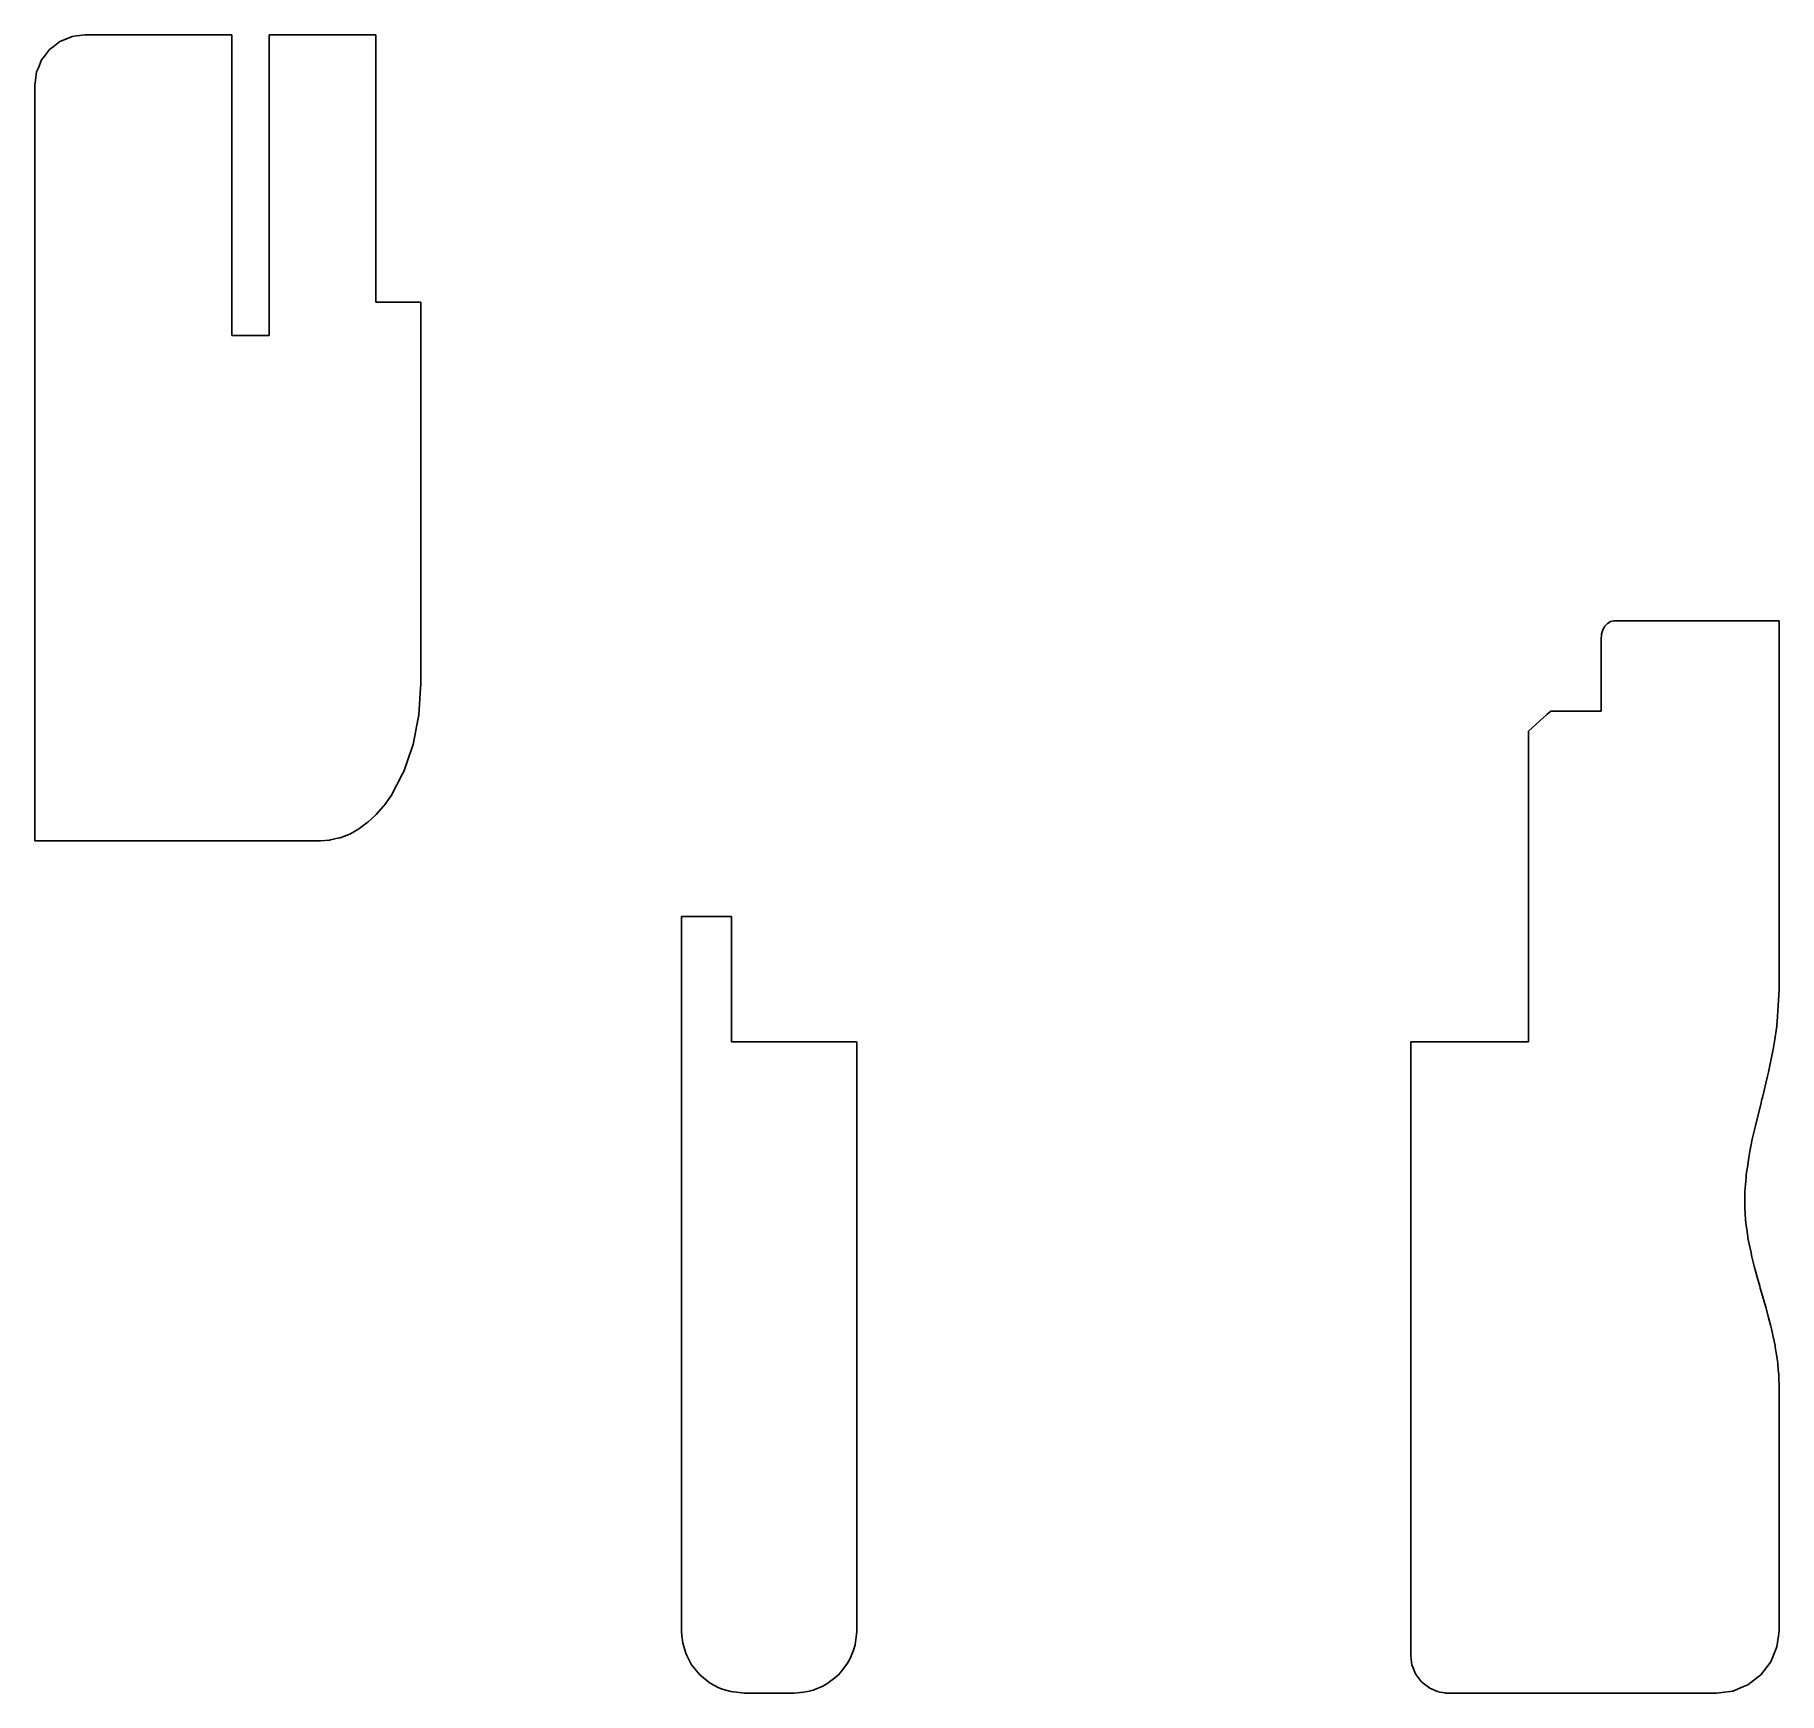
# Model space of a CAD drawing. Header units: metres. Extents: x 2.4 to 72, y -16 to 50.2.
import ezdxf

# ---------------------------------------------------------------- set-up
doc = ezdxf.new("R2010")
doc.units = ezdxf.units.M

msp = doc.modelspace()

# ---------------------------------------------------------------- linework, layer by layer
for p, q in [((3.569, 50.002), (3.882, 50.132)), ((3.882, 50.132), (4.064, 50.156)), ((4.064, 50.156), (4.4, 50.2)), ((4.4, 50.2), (9.612, 50.2)), ((9.612, 50.2), (10.151, 50.2)), ((10.151, 50.2), (10.254, 50.2)), ((10.254, 50.2), (10.254, 49.576)), ((11.746, 46.824), (11.746, 50.2)), ((11.746, 50.2), (11.782, 50.2)), ((11.782, 50.2), (11.821, 50.2)), ((11.821, 50.2), (12.203, 50.2)), ((12.203, 50.2), (16, 50.2)), ((16, 50.2), (16, 48.435)), ((2.779, 49.345), (2.986, 49.614)), ((2.986, 49.614), (3.131, 49.726)), ((3.131, 49.726), (3.4, 49.932)), ((3.4, 49.932), (3.569, 50.002)), ((10.254, 49.576), (10.254, 46.2)), ((2.468, 48.718), (2.538, 48.887)), ((2.538, 48.887), (2.668, 49.2)), ((2.668, 49.2), (2.779, 49.345)), ((2.4, 48.2), (2.424, 48.381)), ((2.4, 47.148), (2.4, 48.2)), ((2.424, 48.381), (2.468, 48.718)), ((16, 48.435), (16, 45.2)), ((2.4, 44.23), (2.4, 47.148)), ((11.746, 46.2), (11.746, 46.824)), ((10.254, 46.2), (10.254, 45.576)), ((11.746, 42.824), (11.746, 46.2)), ((10.254, 45.576), (10.254, 42.2)), ((16, 45.2), (16, 44.298)), ((2.4, 43.644), (2.4, 44.23)), ((16, 44.298), (16, 43.963)), ((16, 43.963), (16, 43.001)), ((16, 43.963), (16, 43.963)), ((2.4, 43.571), (2.4, 43.644)), ((2.4, 43.498), (2.4, 43.571)), ((2.4, 42.937), (2.4, 43.498)), ((2.4, 42.862), (2.4, 42.937)), ((2.4, 41.625), (2.4, 42.862)), ((11.746, 42.2), (11.746, 42.824)), ((16, 43.001), (16, 42.711)), ((16, 42.711), (16, 41.628)), ((10.254, 42.2), (10.254, 41.576)), ((11.746, 38.824), (11.746, 42.2)), ((2.4, 41.091), (2.4, 41.625)), ((2.4, 40.648), (2.4, 41.091)), ((10.254, 41.576), (10.254, 38.2)), ((16, 41.628), (16, 41.426)), ((16, 41.426), (16, 40.154)), ((2.4, 40.315), (2.4, 40.648)), ((2.4, 36.964), (2.4, 40.315)), ((16, 40.154), (16, 40.085)), ((16, 40.085), (16, 39.526)), ((16, 39.526), (17.074, 39.526)), ((17.074, 39.526), (17.8, 39.526)), ((17.8, 39.526), (17.8, 39.179)), ((17.8, 39.179), (17.8, 34.465)), ((11.746, 38.2), (11.746, 38.824)), ((10.254, 38.2), (10.276, 38.2)), ((10.276, 38.2), (10.297, 38.2)), ((10.297, 38.2), (10.35, 38.2)), ((10.35, 38.2), (10.396, 38.2)), ((10.396, 38.2), (10.47, 38.2)), ((10.47, 38.2), (10.536, 38.2)), ((10.536, 38.2), (10.625, 38.2)), ((10.625, 38.2), (10.707, 38.2)), ((10.707, 38.2), (10.806, 38.2)), ((10.806, 38.2), (10.897, 38.2)), ((10.897, 38.2), (11, 38.2)), ((11, 38.2), (11.095, 38.2)), ((11.095, 38.2), (11.194, 38.2)), ((11.194, 38.2), (11.286, 38.2)), ((11.286, 38.2), (11.375, 38.2)), ((11.375, 38.2), (11.457, 38.2)), ((11.457, 38.2), (11.53, 38.2)), ((11.53, 38.2), (11.596, 38.2)), ((11.596, 38.2), (11.65, 38.2)), ((11.65, 38.2), (11.695, 38.2)), ((11.695, 38.2), (11.724, 38.2)), ((11.724, 38.2), (11.746, 38.2)), ((2.4, 36.615), (2.4, 36.964)), ((2.4, 36.365), (2.4, 36.615)), ((2.4, 32.971), (2.4, 36.365)), ((17.8, 34.465), (17.8, 30.593)), ((2.4, 28.604), (2.4, 32.971)), ((17.8, 30.593), (17.8, 28.853)), ((2.4, 24.983), (2.4, 28.604)), ((17.8, 28.853), (17.8, 27.922)), ((17.8, 27.922), (17.8, 27.374)), ((17.8, 27.374), (17.8, 27.032)), ((17.8, 27.032), (17.8, 26.628)), ((17.8, 26.628), (17.8, 24.252)), ((65.02, 26.546), (64.967, 26.447)), ((65.046, 26.594), (65.02, 26.546)), ((65.109, 26.662), (65.046, 26.594)), ((65.15, 26.707), (65.109, 26.662)), ((65.218, 26.746), (65.15, 26.707)), ((65.271, 26.777), (65.218, 26.746)), ((65.333, 26.791), (65.271, 26.777)), ((65.4, 26.803), (65.333, 26.791)), ((69.04, 26.807), (65.4, 26.803)), ((72, 26.805), (69.04, 26.807)), ((72, 24.74), (72, 26.805)), ((64.914, 26.247), (64.9, 26.093)), ((64.9, 26.093), (64.9, 25.973)), ((64.9, 25.973), (64.9, 24.625)), ((64.917, 26.276), (64.914, 26.247)), ((64.955, 26.405), (64.917, 26.276)), ((64.967, 26.447), (64.955, 26.405)), ((2.4, 18.029), (2.4, 24.983)), ((64.9, 24.625), (64.9, 23.2)), ((72, 23.007), (72, 24.74)), ((17.792, 24.129), (17.723, 23.038)), ((17.8, 24.252), (17.792, 24.129)), ((17.723, 23.038), (17.7, 22.92)), ((62.736, 23.063), (62, 22.4)), ((62.888, 23.2), (62.736, 23.063)), ((63.836, 23.2), (62.888, 23.2)), ((64.126, 23.2), (63.836, 23.2)), ((64.9, 23.2), (64.126, 23.2)), ((72, 19.898), (72, 23.007)), ((17.7, 22.92), (17.496, 21.871)), ((62, 22.4), (62, 19.503)), ((17.458, 21.762), (17.126, 20.795)), ((17.496, 21.871), (17.458, 21.762)), ((17.075, 20.7), (16.628, 19.852)), ((17.126, 20.795), (17.075, 20.7)), ((16.599, 19.811), (16.338, 19.442)), ((16.628, 19.852), (16.599, 19.811)), ((62, 19.503), (62, 19.271)), ((72, 18.538), (72, 19.898)), ((15.988, 19.046), (15.686, 18.764)), ((16.022, 19.078), (15.988, 19.046)), ((16.306, 19.405), (16.022, 19.078)), ((16.338, 19.442), (16.306, 19.405)), ((62, 19.271), (62, 19.1)), ((62, 19.1), (62, 12.988)), ((14.541, 18.14), (14.192, 18.059)), ((14.58, 18.149), (14.541, 18.14)), ((14.923, 18.282), (14.58, 18.149)), ((14.961, 18.297), (14.923, 18.282)), ((15.293, 18.482), (14.961, 18.297)), ((15.331, 18.503), (15.293, 18.482)), ((15.65, 18.738), (15.331, 18.503)), ((15.686, 18.764), (15.65, 18.738)), ((72, 17.908), (72, 18.538)), ((12.645, 18.029), (2.4, 18.029)), ((13.8, 18.029), (12.645, 18.029)), ((14.152, 18.056), (13.8, 18.029)), ((14.192, 18.059), (14.152, 18.056)), ((72, 17.213), (72, 17.908)), ((72, 16.633), (72, 17.213)), ((72, 16.065), (72, 16.633)), ((72, 15.611), (72, 16.065)), ((72, 12.133), (72, 15.611)), ((28.2, 14.291), (28.2, 15)), ((28.2, 15), (28.301, 15)), ((28.301, 15), (30.2, 15)), ((30.2, 15), (30.2, 14.882)), ((30.2, 14.882), (30.2, 12.651)), ((28.2, 11.927), (28.2, 14.291)), ((30.2, 12.651), (30.2, 12.637)), ((30.2, 12.637), (30.2, 12.393)), ((62, 12.988), (62, 12.818)), ((62, 12.818), (62, 12.595)), ((62, 12.595), (62, 12.354)), ((28.2, 11.683), (28.2, 11.927)), ((30.2, 12.393), (30.2, 12.379)), ((30.2, 12.379), (30.2, 12.136)), ((30.2, 12.136), (30.2, 12.123)), ((30.2, 12.123), (30.2, 11.896)), ((30.2, 11.896), (30.2, 11.884)), ((30.2, 11.884), (30.2, 11.69)), ((62, 12.354), (62, 12.125)), ((62, 12.125), (62, 11.929)), ((62, 11.929), (62, 10)), ((71.919, 10.806), (71.998, 12.07)), ((71.998, 12.07), (72, 12.133)), ((72, 12.133), (72, 12.133)), ((28.2, 10.002), (28.2, 11.683)), ((30.2, 11.69), (30.2, 11.68)), ((30.2, 11.68), (30.2, 11.533)), ((30.2, 11.533), (30.2, 11.43)), ((30.2, 11.43), (30.2, 10)), ((71.814, 10.018), (71.908, 10.624)), ((71.908, 10.624), (71.914, 10.699)), ((71.914, 10.699), (71.919, 10.806)), ((28.2, 7.861), (28.2, 10.002)), ((30.2, 10), (31.026, 10)), ((31.026, 10), (35.2, 10)), ((35.2, 10), (35.2, 9.341)), ((60.886, 10), (57.3, 10)), ((57.3, 10), (57.3, 8.866)), ((62, 10), (60.886, 10)), ((71.763, 9.693), (71.814, 10.018)), ((35.2, 9.341), (35.2, 5.462)), ((71.581, 8.796), (71.751, 9.645)), ((71.751, 9.645), (71.763, 9.693)), ((57.3, 8.866), (57.3, 8.102)), ((71.338, 7.782), (71.535, 8.625)), ((71.535, 8.625), (71.581, 8.796)), ((28.2, 6.926), (28.2, 7.861)), ((57.3, 8.102), (57.3, 7.115)), ((71.265, 7.505), (71.317, 7.711)), ((71.317, 7.711), (71.338, 7.782)), ((57.3, 7.115), (57.3, 5.946)), ((71.107, 6.879), (71.265, 7.505)), ((28.2, 5.638), (28.2, 6.926)), ((70.926, 6.109), (71.049, 6.593)), ((71.049, 6.593), (71.107, 6.879)), ((28.2, 4.027), (28.2, 5.638)), ((57.3, 5.946), (57.3, 4.704)), ((70.788, 5.387), (70.834, 5.627)), ((70.834, 5.627), (70.926, 6.109)), ((35.2, 5.462), (35.2, 4.266)), ((70.689, 4.699), (70.738, 5.001)), ((70.738, 5.001), (70.788, 5.387)), ((35.2, 4.266), (35.2, 2.844)), ((57.3, 4.704), (57.3, 3.553)), ((70.632, 4.037), (70.679, 4.574)), ((70.679, 4.574), (70.689, 4.699)), ((28.2, 2.358), (28.2, 4.027)), ((57.3, 3.553), (57.3, 2.662)), ((70.628, 3.391), (70.632, 3.78)), ((70.632, 3.78), (70.632, 4.037)), ((35.2, 2.844), (35.2, 1.291)), ((35.2, 2.844), (35.2, 2.844)), ((70.649, 3.113), (70.628, 3.391)), ((70.674, 2.753), (70.649, 3.113)), ((28.2, 1.159), (28.2, 2.358)), ((57.3, 2.662), (57.3, -0.652)), ((70.708, 2.527), (70.674, 2.753)), ((70.767, 2.116), (70.708, 2.527)), ((70.795, 1.993), (70.767, 2.116)), ((70.883, 1.589), (70.795, 1.993)), ((70.9, 1.499), (70.883, 1.589)), ((70.904, 1.471), (70.9, 1.499)), ((71.01, 1.042), (70.904, 1.471)), ((28.2, -6.349), (28.2, 1.159)), ((35.2, 1.291), (35.2, -0.218)), ((71.065, 0.812), (71.01, 1.042)), ((71.128, 0.601), (71.065, 0.812)), ((71.233, 0.245), (71.128, 0.601)), ((71.25, 0.173), (71.233, 0.245)), ((71.261, 0.129), (71.25, 0.173)), ((71.364, -0.231), (71.261, 0.129)), ((35.2, -0.218), (35.2, -1.46)), ((57.3, -0.652), (57.3, -2.331)), ((71.464, -0.589), (71.364, -0.231)), ((71.479, -0.636), (71.464, -0.589)), ((71.496, -0.687), (71.479, -0.636)), ((71.581, -1.019), (71.496, -0.687)), ((71.664, -1.351), (71.581, -1.019)), ((71.68, -1.406), (71.664, -1.351)), ((35.2, -1.46), (35.2, -4.329)), ((71.693, -1.455), (71.68, -1.406)), ((71.762, -1.773), (71.693, -1.455)), ((71.836, -2.126), (71.762, -1.773)), ((57.3, -2.331), (57.3, -4.099)), ((71.839, -2.147), (71.836, -2.126)), ((71.843, -2.174), (71.839, -2.147)), ((71.896, -2.498), (71.843, -2.174)), ((71.931, -2.716), (71.896, -2.498)), ((71.943, -2.85), (71.931, -2.716)), ((71.964, -3.075), (71.943, -2.85)), ((71.977, -3.195), (71.964, -3.075)), ((71.984, -3.261), (71.977, -3.195)), ((71.989, -3.427), (71.984, -3.261)), ((72, -3.742), (71.989, -3.427)), ((57.3, -4.099), (57.3, -5.749)), ((72, -4.431), (72, -3.742)), ((35.2, -4.329), (35.2, -5.556)), ((72, -5.949), (72, -4.431)), ((35.2, -5.556), (35.2, -6.956)), ((57.3, -5.749), (57.3, -7.165)), ((72, -7.592), (72, -5.949)), ((28.2, -7.51), (28.2, -6.349)), ((35.2, -6.956), (35.2, -8.332)), ((28.2, -8.954), (28.2, -7.51)), ((57.3, -7.165), (57.3, -8.311)), ((72, -8.776), (72, -7.592)), ((35.2, -8.332), (35.2, -9.545)), ((57.3, -8.311), (57.3, -9.2)), ((28.2, -10.266), (28.2, -8.954)), ((72, -9.462), (72, -8.776)), ((35.2, -9.545), (35.2, -10.531)), ((57.3, -9.2), (57.3, -9.867)), ((72, -10.059), (72, -9.462)), ((28.2, -11.272), (28.2, -10.266)), ((57.3, -9.867), (57.3, -10.35)), ((57.3, -10.35), (57.3, -10.555)), ((72, -10.516), (72, -10.059)), ((35.2, -10.531), (35.2, -11.283)), ((57.3, -10.555), (57.3, -10.905)), ((57.3, -10.905), (57.3, -11.094)), ((57.3, -11.094), (57.3, -14.177)), ((72, -10.856), (72, -10.516)), ((72, -11.216), (72, -10.856)), ((28.2, -11.977), (28.2, -11.272)), ((35.2, -11.283), (35.2, -11.828)), ((35.2, -11.828), (35.2, -12.202)), ((72, -11.282), (72, -11.216)), ((72, -13.5), (72, -11.282)), ((28.2, -12.449), (28.2, -11.977)), ((28.2, -12.756), (28.2, -12.449)), ((35.2, -12.202), (35.2, -12.441)), ((35.2, -12.441), (35.2, -12.574)), ((28.2, -12.952), (28.2, -12.756)), ((28.2, -13.07), (28.2, -12.952)), ((28.2, -13.137), (28.2, -13.07)), ((28.2, -13.5), (28.2, -13.137)), ((35.2, -12.574), (35.2, -13.5)), ((28.211, -13.729), (28.2, -13.5)), ((28.212, -13.745), (28.211, -13.729)), ((28.222, -13.798), (28.212, -13.745)), ((28.253, -14.009), (28.222, -13.798)), ((35.153, -13.857), (35.148, -13.967)), ((35.18, -13.653), (35.153, -13.857)), ((35.198, -13.54), (35.18, -13.653)), ((35.2, -13.5), (35.198, -13.54)), ((71.915, -14.147), (71.972, -13.714)), ((71.972, -13.714), (72, -13.5)), ((71.972, -13.714), (71.972, -13.714)), ((28.375, -14.411), (28.253, -14.009)), ((28.412, -14.5), (28.375, -14.411)), ((28.607, -14.866), (28.412, -14.5)), ((35.069, -14.282), (34.928, -14.622)), ((35.131, -14.076), (35.069, -14.282)), ((35.148, -13.967), (35.131, -14.076)), ((57.3, -14.177), (57.3, -14.231)), ((57.3, -14.231), (57.3, -14.5)), ((57.3, -14.5), (57.329, -14.766)), ((71.665, -14.75), (71.832, -14.346)), ((71.832, -14.346), (71.915, -14.147)), ((28.673, -14.952), (28.607, -14.866)), ((28.932, -15.268), (28.673, -14.952)), ((29.227, -15.51), (28.932, -15.268)), ((34.468, -15.268), (34.32, -15.389)), ((34.6, -15.107), (34.468, -15.268)), ((34.828, -14.809), (34.6, -15.107)), ((34.928, -14.622), (34.828, -14.809)), ((57.329, -14.766), (57.348, -14.877)), ((57.348, -14.877), (57.365, -14.928)), ((57.365, -14.928), (57.49, -15.228)), ((57.49, -15.228), (57.514, -15.27)), ((57.514, -15.27), (57.713, -15.53)), ((71.097, -15.399), (71.268, -15.268)), ((71.268, -15.268), (71.534, -14.921)), ((71.534, -14.921), (71.665, -14.75)), ((29.342, -15.598), (29.227, -15.51)), ((29.67, -15.773), (29.342, -15.598)), ((29.821, -15.836), (29.67, -15.773)), ((30.167, -15.941), (29.821, -15.836)), ((30.499, -15.974), (30.167, -15.941)), ((30.623, -15.992), (30.499, -15.974)), ((30.7, -16), (30.623, -15.992)), ((32.21, -16), (30.7, -16)), ((32.7, -16), (32.21, -16)), ((33.086, -15.962), (32.7, -16)), ((33.291, -15.928), (33.086, -15.962)), ((33.462, -15.876), (33.291, -15.928)), ((33.841, -15.719), (33.462, -15.876)), ((34.004, -15.631), (33.841, -15.719)), ((34.32, -15.389), (34.004, -15.631)), ((57.713, -15.53), (57.741, -15.562)), ((57.741, -15.562), (58.003, -15.763)), ((58.003, -15.763), (58.065, -15.807)), ((58.065, -15.807), (58.375, -15.936)), ((58.375, -15.936), (58.439, -15.954)), ((58.439, -15.954), (58.447, -15.955)), ((58.447, -15.955), (58.563, -15.975)), ((58.563, -15.975), (58.664, -15.994)), ((58.664, -15.994), (58.677, -15.995)), ((58.677, -15.995), (58.69, -15.996)), ((58.69, -15.996), (58.738, -15.999)), ((58.738, -15.999), (58.752, -15.999)), ((58.752, -15.999), (58.8, -16)), ((58.8, -16), (67.864, -16)), ((67.864, -16), (69.5, -16)), ((69.5, -16), (69.714, -15.972)), ((69.714, -15.972), (70.147, -15.915)), ((70.147, -15.915), (70.551, -15.748)), ((70.551, -15.748), (70.75, -15.665)), ((70.75, -15.665), (71.097, -15.399))]:
    msp.add_line(p, q)

doc.saveas('drawing.dxf')
